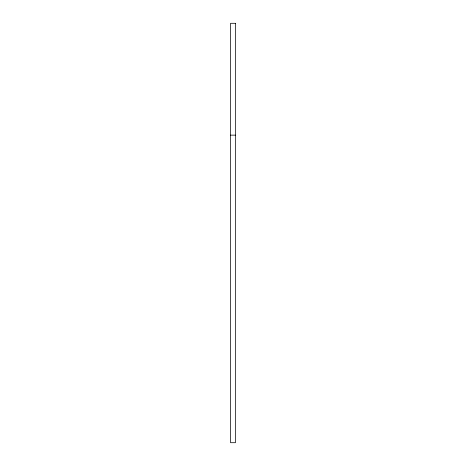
<?xml version="1.0" encoding="UTF-8"?>
<svg xmlns="http://www.w3.org/2000/svg" width="466" height="466" viewBox="0 0 466 466"><rect width="100%" height="100%" fill="white"/><g stroke="black" fill="none" stroke-linecap="round" stroke-linejoin="round"><path stroke-width="0.7" d="M230.554 135.14L235.447 135.14M235.447 23.3L230.554 23.3L230.554 442.7L235.447 442.7L235.447 23.3"/></g></svg>
